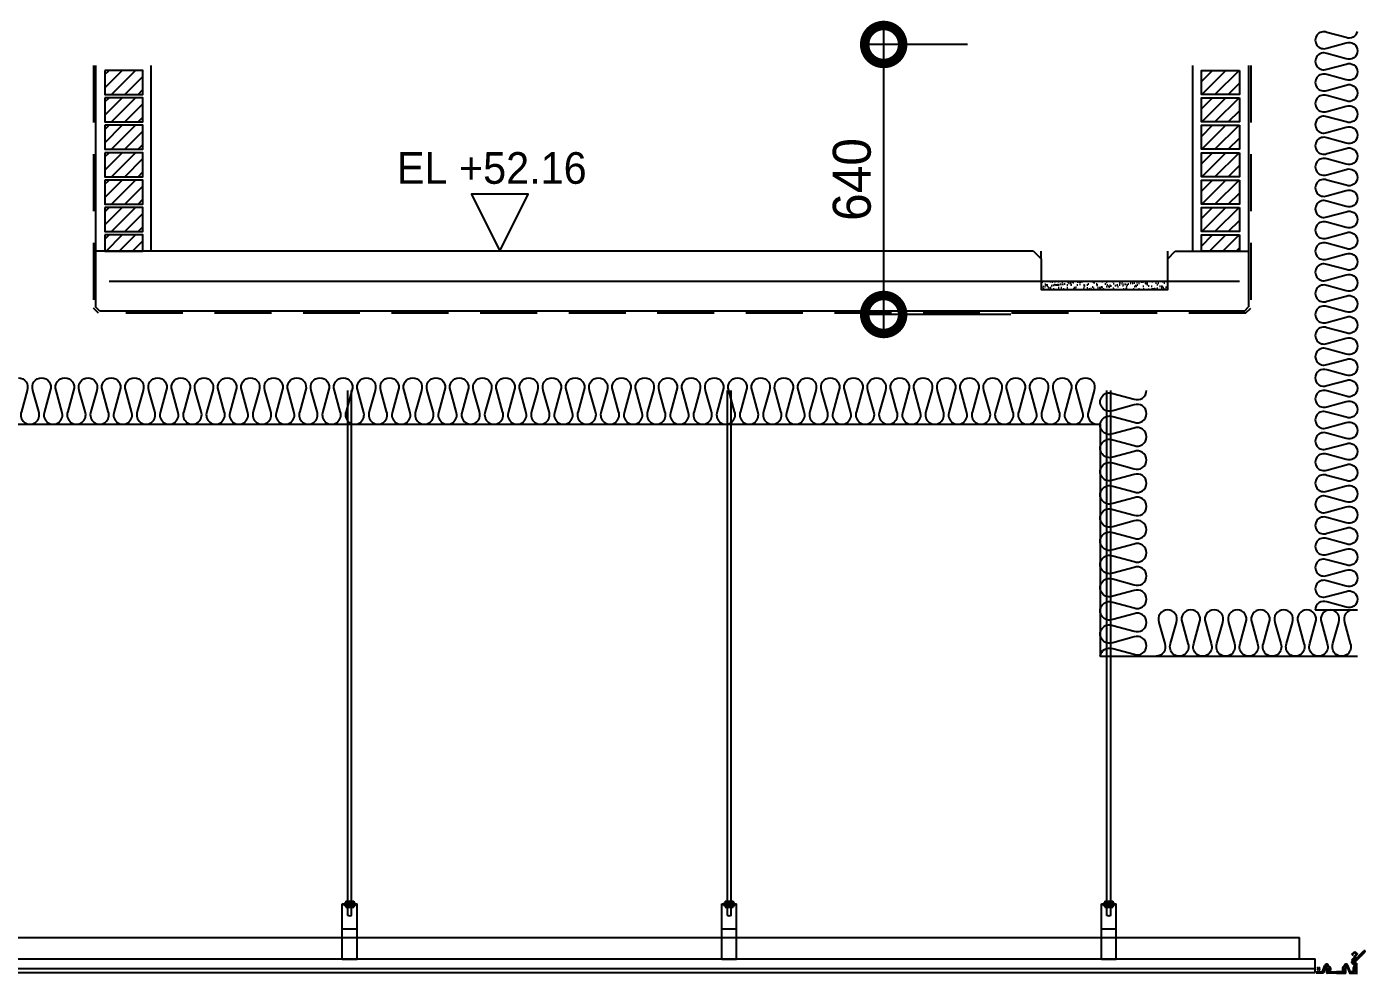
# Model space of a CAD drawing. Header units: millimetres. Extents: x 19868 to 801382, y -4805 to 85279.
# Drawn here: x 535083 to 538268, y 45278 to 47521 of the extents above; entities that cross this region are included whole.
import ezdxf

# ---------------------------------------------------------------- set-up
doc = ezdxf.new("R2010")
doc.units = ezdxf.units.MM
doc.header["$LTSCALE"] = 250
doc.linetypes.add('HID', pattern=[2.8, 1.8, -1])
doc.layers.get('Defpoints').update_dxf_attribs({"color": 151})
for name, color, linetype in [('A-CEIL', 8, 'Continuous'), ('A-CEIL_EL', 8, 'Continuous'), ('A-FIN', 6, 'Continuous'), ('A-FIN-8', 8, 'Continuous'), ('A-HAT', 252, 'Continuous'), ('A-HAT-9', 9, 'Continuous'), ('A-HAT-WIREMESH', 9, 'g_mesh'), ('A-WALL', 3, 'Continuous'), ('A-WP', 1, 'HID'), ('ALUM', 4, 'Continuous'), ('EJ', 4, 'Continuous'), ('ISL', 251, 'Continuous'), ('SCREW', 1, 'Continuous')]:
    doc.layers.add(name, color=color, linetype=linetype)
doc.layers.add('CK', color=221, linetype='Continuous', plot=False)
doc.layers.add('NOPLOT', color=191, linetype='Continuous', plot=False)
doc.styles.add('Gdim', font='')
doc.styles.get('Gdim').set_extended_font_data('Dotum')
doc.linetypes.add('g_mesh', pattern='A,10,-0.8,["X",Gdim,S=0.6,R=0,X=-0.15,Y=-0.3],-0.8', length=11.6)
doc.dimstyles.new('Gdim50', dxfattribs={"dimscale": 30, "dimtxt": 3, "dimasz": 6, "dimexe": 1.5, "dimexo": 2, "dimgap": 1, "dimtad": 1, "dimdec": 0, "dimzin": 0, "dimdsep": 46, "dimlunit": 6, "dimtxsty": 'Gdim', "dimblk": 'DOTSMALL', "dimcen": 1.5, "dimdle": 1.5, "dimclrd": 256, "dimclre": 256, "dimclrt": 256, "dimazin": 0, "dimtfac": 1, "dimtdec": 0, "dimtix": 1, "dimtmove": 2, "dimatfit": 3, "dimldrblk": 'DOTSMALL', "dimfxl": 1.5, "dimtolj": 1, "dimtzin": 0, "dimlwd": -1, "dimlwe": -1, "dimarcsym": 1})

# ---------------------------------------------------------------- blocks, each defined once
blk = doc.blocks.new('A$Cab6a45e4')
at = {"layer": 'A-HAT-9'}
h = blk.add_hatch(dxfattribs=at)
h.set_pattern_fill('AR-SAND', color=256, scale=0.3)
h.set_pattern_definition([(37.5, (-113396.389, 321984.363), (-0.4800094, 14.6823971), [0, -11.5824, 0, -12.954, 0, -12.3825]), (7.5, (-113396.389, 321984.363), (13.4856985, 21.504753), [0, -6.2484, 0, -10.4394, 0, -4.0005]), (327.5, (-113405.761, 321984.363), (23.7297711, 0.04311554), [0, -3.81, 0, -13.716, 0, -17.907]), (317.5, (-113405.761, 321984.363), (22.9066936, 6.6878797), [0, -1.905, 0, -8.9916, 0, -10.287])])
h.paths.add_polyline_path([(0, 45), (300, 45), (300, 25), (0, 25)])
at = {"layer": 'A-FIN'}
for points in [[(-18, 116), (0, 98), (0, 25), (300, 25), (300, 98), (318, 116)], [(0, 45), (300, 45)]]:
    blk.add_lwpolyline(points, dxfattribs=at)
at = {"layer": 'NOPLOT'}
for p, q in [((0, 98), (0, 116)), ((300, 98), (300, 116))]:
    blk.add_line(p, q, dxfattribs=at)
blk = doc.blocks.new('_DotSmall')
at = {"color": 0, "linetype": 'ByBlock', "const_width": 0.5}
blk.add_lwpolyline([(-0.0625, 0, 1), (0.0625, 0, 1)], format="xyb", close=True, dxfattribs=at)
blk = doc.blocks.new('*D85')
at = {"layer": 'CK', "transparency": 16777216}
for p, q in [((537114.8, 46793.9), (537114.8, 47523.9)), ((537313.9, 47478.9), (537069.8, 47478.9)), ((537416.4, 46838.9), (537069.8, 46838.9))]:
    blk.add_line(p, q, dxfattribs=at)
at = {"layer": 'Defpoints', "color": 0, "transparency": 16777216}
for p in [(537114.8, 47478.9), (537373.9, 47478.9), (537476.4, 46838.9)]:
    blk.add_point(p, dxfattribs=at)
at = {"layer": 'CK', "transparency": 16777216, "xscale": 180, "yscale": 180, "zscale": 180}
for p, rotation in [((537114.8, 47478.9), 90), ((537114.8, 46838.9), 270)]:
    blk.add_blockref('_DotSmall', p, dxfattribs=dict(at, rotation=rotation))
at = {"layer": 'CK', "transparency": 16777216, "insert": (537039.8, 47158.9), "char_height": 90, "attachment_point": 5, "rotation": 90, "style": 'Gdim'}
blk.add_mtext('\\A1;640', dxfattribs=at)
blk = doc.blocks.new('AA')
at = {"layer": 'SCREW'}
for p, q in [((-46.9, 20.8), (-44.7, 26.1)), ((-45.9, 21.5), (-46.9, 20.8)), ((-46.7, 19.5), (-46.9, 20.8)), ((-46.7, 19.5), (-43.2, 18)), ((-45.9, 21.5), (-46, 22.8)), ((-45.9, 21.5), (-42.3, 20)), ((-44.5, 24.8), (-45.5, 24)), ((-43.6, 26.9), (-44.7, 26.1)), ((-44.5, 24.8), (-44.7, 26.1)), ((-44.5, 24.8), (-41, 23.3)), ((-43.6, 26.9), (-40.1, 25.4)), ((-43.4, 17.5), (-39.9, 25.8)), ((-43.4, 17.5), (-42.9, 17.3)), ((-42.9, 17.3), (-39.4, 25.6)), ((-41.9, 19.9), (-9.2, 6)), ((-40.7, 18.9), (-41.2, 21.5)), ((-40.7, 18.9), (-40.6, 19.3)), ((-40.5, 23), (-8.1, 9.3)), ((-39.9, 25.8), (-39.4, 25.6)), ((-39.2, 23), (-39.4, 22.6)), ((-38.4, 17.9), (-39.2, 23)), ((-38.4, 17.9), (-38.3, 18.3)), ((-36.9, 22), (-37.1, 21.6)), ((-36.1, 16.9), (-36.9, 22)), ((-36.1, 16.9), (-35.9, 17.4)), ((-34.6, 21), (-34.8, 20.6)), ((-33.8, 15.9), (-34.6, 21)), ((-33.8, 15.9), (-33.6, 16.4)), ((-32.3, 20), (-32.5, 19.6)), ((-31.5, 14.9), (-32.3, 20)), ((-31.5, 14.9), (-31.3, 15.4)), ((-30, 19), (-30.2, 18.7)), ((-29.2, 14), (-30, 19)), ((-29.2, 14), (-29, 14.4)), ((-27.7, 18.1), (-27.9, 17.7)), ((-26.9, 13), (-27.7, 18.1)), ((-26.9, 13), (-26.7, 13.4)), ((-25.4, 17.1), (-25.6, 16.7)), ((-24.6, 12), (-25.4, 17.1)), ((-24.6, 12), (-24.4, 12.5)), ((-23.1, 16.1), (-23.2, 15.7)), ((-22.3, 11), (-23.1, 16.1)), ((-22.3, 11), (-22.1, 11.5)), ((-20.8, 15.1), (-20.9, 14.7)), ((-20.4, 12.4), (-20.8, 15.1)), ((-20.4, 12), (-19.4, 10.3)), ((-6.6, 6.8), (-20.1, 12.4)), ((-7.8, 6.5), (-17.8, 9.7)), ((-9.2, 6), (-6.6, 6.8)), ((-6.6, 6.8), (-8.1, 9.3))]:
    blk.add_line(p, q, dxfattribs=at)
for centre, radius, start, end in [((-20.2, 12.2), 0.268, 69.1196, 211.1357), ((-5.9, 8.9), 2.15, 170.4285, 251.6836)]:
    blk.add_arc(centre, radius, start, end, dxfattribs=at)
blk = doc.blocks.new('SCREW-1')
at = {"layer": 'SCREW', "rotation": 293.0000000003107}
blk.add_blockref('AA', (-3.7, -46.3), dxfattribs=at)
blk = doc.blocks.new('A$Ca357f5e5')
at = {"layer": 'ALUM', "transparency": 33554636}
for p in [(98.4, 45.6), (100, 43.5)]:
    blk.add_line(p, (100, 45.6), dxfattribs=at)
blk.add_arc((98.4, 46.4), 0.763, 225, 270, dxfattribs=at)
at = {"layer": 'EJ', "transparency": 33554636}
for p, q in [((86.7, 43.5), (93.5, 50.3)), ((86.7, 43.5), (87.8, 42.4)), ((86.7, 30.1), (93.3, 36.8)), ((88.8, 42.4), (89.4, 42.9)), ((89.4, 44), (90.5, 44)), ((89.4, 42.9), (89.4, 44)), ((90.3, 30.7), (96.4, 36.8)), ((90.5, 45.1), (92.7, 47.3)), ((90.5, 44), (90.5, 45.1)), ((92.3, 39), (92.8, 39.5)), ((92.3, 37.9), (93.3, 36.8)), ((92.8, 39.5), (93.9, 39.5)), ((93.5, 50.3), (97.9, 45.9)), ((93.7, 47.3), (97.2, 43.9)), ((93.9, 40.6), (95, 40.6)), ((93.9, 39.5), (93.9, 40.6)), ((94.9, 38.3), (100, 43.5)), ((94.9, 38.3), (96.4, 36.8)), ((95, 40.6), (97.2, 42.8)), ((1.8, 1.8), (6.5, 1.8)), ((5.4, 11.1), (7.8, 13.2)), ((5.4, 10.2), (5.4, 11.1)), ((6.5, 10.2), (5.4, 10.2)), ((5.4, 8.2), (6.5, 9.1)), ((5.4, 7.3), (5.4, 8.2)), ((6.5, 7.3), (5.4, 7.3)), ((5.4, 5.2), (6.5, 6.2)), ((6.5, 4.3), (5.4, 4.3)), ((6.5, 9.1), (6.5, 10.2)), ((6.5, 6.2), (6.5, 7.3)), ((6.5, 1.8), (6.5, 4.3)), ((7.8, 13.2), (10.1, 11.1)), ((10.1, 10.2), (9, 10.2)), ((9, 10.2), (9, 9.1)), ((9, 9.1), (10.1, 8.2)), ((10.1, 7.3), (9, 7.3)), ((9, 7.3), (9, 6.2)), ((9, 6.2), (10.1, 5.2)), ((10.1, 4.3), (9, 4.3)), ((9, 4.3), (9, 1.8)), ((9, 1.8), (15.6, 1.8)), ((10.1, 11.1), (10.1, 10.2)), ((10.1, 8.2), (10.1, 7.3)), ((17.1, 2.7), (22.5, 17.2)), ((25.1, 15.6), (19.2, -0.7)), ((27.4, -0.2), (27.4, 15)), ((31.4, 15), (31.4, 13.9)), ((31.4, 13.9), (33.2, 13.9)), ((33.2, 3.7), (31.4, 3.7)), ((31.4, 3.7), (31.4, 2.8)), ((32.5, 1.8), (50, 1.8)), ((35.8, 11.3), (35.8, 6.2)), ((67.5, 1.8), (50, 1.8)), ((64.2, 11.3), (64.2, 6.2)), ((68.6, 13.9), (66.8, 13.9)), ((66.8, 3.7), (68.6, 3.7)), ((68.6, 15), (68.6, 13.9)), ((68.6, 3.7), (68.6, 2.8)), ((72.6, -0.2), (72.6, 15)), ((74.9, 15.6), (80.8, -0.7)), ((82.9, 2.7), (77.5, 17.3)), ((93, 1.8), (83.9, 1.8)), ((96.6, 20.3), (86.7, 30.1)), ((89.9, 11.5), (89.9, 1.8)), ((89.9, 1.8), (92, 1.8)), ((98.7, 21.2), (90.3, 29.6)), ((94.3, 12.2), (92, 10.2)), ((92, 1.8), (92, 11.4)), ((92, 10.2), (92, 9.3)), ((92, 9.3), (93, 9.3)), ((93, 8.3), (92, 7.3)), ((92, 7.3), (92, 6.5)), ((92, 6.5), (93, 6.5)), ((93, 5.4), (92, 4.5)), ((92, 4.5), (92, 3.6)), ((92, 3.6), (93, 3.6)), ((93, 9.3), (93, 8.3)), ((93, 6.5), (93, 5.4)), ((93, 3.6), (93, 1.8)), ((95.4, 13.2), (93.1, 11.1)), ((95.8, 15.8), (94.2, 15.8)), ((94.3, 13.6), (94.3, 13.6)), ((96.6, 10.2), (94.3, 12.2)), ((95.6, 9.3), (96.6, 9.3)), ((95.6, 8.3), (95.6, 9.3)), ((96.6, 7.3), (95.6, 8.3)), ((95.6, 6.5), (96.6, 6.5)), ((95.6, 5.4), (95.6, 6.5)), ((96.6, 4.5), (95.6, 5.4)), ((95.6, 3.6), (96.6, 3.6)), ((95.6, 1.8), (95.6, 3.6)), ((98.2, 1.8), (95.6, 1.8)), ((96.6, 16.5), (96.6, 20.3)), ((96.6, 11.4), (96.6, 1.8)), ((96.6, 9.3), (96.6, 10.2)), ((96.6, 6.5), (96.6, 7.3)), ((96.6, 3.6), (96.6, 4.5)), ((96.6, 1.8), (98.7, 1.8)), ((98.7, 1.8), (98.7, 21.2)), ((100, 20.2), (98.7, 20.2)), ((98.7, 1.8), (100, 1.8)), ((18.3, -1.2), (1.8, -1.2)), ((50, -1.2), (28.5, -1.2)), ((50, -1.2), (71.5, -1.2)), ((81.7, -1.2), (100, -1.2))]:
    blk.add_line(p, q, dxfattribs=at)
for points in [[(32.7, 5.9, 0.414214), (33.6, 6.7), (33.6, 10.8, 0.414214), (32.7, 11.7), (32.3, 11.7, 0.414214), (31.4, 10.8), (31.4, 6.7, 0.414214), (32.3, 5.9)], [(67.3, 5.9, -0.414214), (66.4, 6.7), (66.4, 10.8, -0.414214), (67.3, 11.7), (67.7, 11.7, -0.414214), (68.6, 10.8), (68.6, 6.7, -0.414214), (67.7, 5.9)]]:
    blk.add_lwpolyline(points, format="xyb", close=True, dxfattribs=at)
for centre, radius, start, end in [((88.3, 42.9), 0.763, 225, 315), ((92.8, 38.4), 0.763, 135, 225), ((93.2, 46.8), 0.763, 45, 135), ((96.6, 43.3), 0.763, 315, 45), ((16.6, 1.8), 1.02, 180, 59.3035), ((26.8, 15.5), 4.62, 353.6167, 158.3055), ((26.2, 15), 1.27, 0, 149.3035), ((31.4, 1.8), 1.02, 90, 0), ((33.2, 11.3), 2.54, 0, 90), ((33.2, 6.2), 2.54, 270, 0), ((66.8, 11.3), 2.54, 90, 180), ((66.8, 6.2), 2.54, 180, 270), ((68.6, 1.8), 1.02, 180, 90), ((73.2, 15.5), 4.67, 22.8636, 185.8275), ((73.8, 15), 1.27, 30.6965, 180), ((82.9, 1.7), 1.02, 90, 8.0546), ((94.2, 11.5), 4.31, 90, 180), ((90.8, 30.1), 0.763, 135, 225), ((94.3, 11.4), 2.22, 90, 180), ((94.3, 11.4), 2.22, 0, 90), ((95.8, 16.5), 0.763, 270, 0), ((18.3, -0.2), 1.02, 270, 329.3035), ((28.5, -0.2), 1.02, 179.9799, 270), ((71.5, -0.2), 1.02, 270, 0.0201), ((81.7, -0.2), 1.02, 210.6965, 270)]:
    blk.add_arc(centre, radius, start, end, dxfattribs=at)
at = {"layer": 'EJ', "transparency": 33554636, "rotation": 134.9999999979622}
blk.add_blockref('SCREW-1', (91.6, 25.2), dxfattribs=at)

msp = doc.modelspace()

# ---------------------------------------------------------------- hatches: boundary and pattern name
at = {"layer": 'A-HAT', "lineweight": -3}
h = msp.add_hatch(dxfattribs=at)
h.set_pattern_fill('ANSI31', color=256, scale=7, style=0)
h.set_pattern_definition([(45, (452359.08, 49739.054), (-15.715448, 15.715448), [])])
h.paths.add_polyline_path([(535358.2, 47417.4), (535268.2, 47417.4), (535268.2, 47360.4), (535358.2, 47360.4)])
h = msp.add_hatch(dxfattribs=at)
h.set_pattern_fill('ANSI31', color=256, scale=7, style=0)
h.set_pattern_definition([(45, (452209.613, 49739.054), (-15.715448, 15.715448), [])])
h.paths.add_polyline_path([(537868.2, 47417.4), (537958.2, 47417.4), (537958.2, 47360.4), (537868.2, 47360.4)])
h = msp.add_hatch(dxfattribs=at)
h.set_pattern_fill('ANSI31', color=256, scale=7, style=0)
h.set_pattern_definition([(45, (452359.08, 49674.054), (-15.715448, 15.715448), [])])
h.paths.add_polyline_path([(535358.2, 47352.4), (535268.2, 47352.4), (535268.2, 47295.4), (535358.2, 47295.4)])
h = msp.add_hatch(dxfattribs=at)
h.set_pattern_fill('ANSI31', color=256, scale=7, style=0)
h.set_pattern_definition([(45, (452209.613, 49674.054), (-15.715448, 15.715448), [])])
h.paths.add_polyline_path([(537868.2, 47352.4), (537958.2, 47352.4), (537958.2, 47295.4), (537868.2, 47295.4)])
h = msp.add_hatch(dxfattribs=at)
h.set_pattern_fill('ANSI31', color=256, scale=7, style=0)
h.set_pattern_definition([(45, (452359.08, 49609.054), (-15.715448, 15.715448), [])])
h.paths.add_polyline_path([(535358.2, 47287.4), (535268.2, 47287.4), (535268.2, 47230.4), (535358.2, 47230.4)])
h = msp.add_hatch(dxfattribs=at)
h.set_pattern_fill('ANSI31', color=256, scale=7, style=0)
h.set_pattern_definition([(45, (452209.613, 49609.054), (-15.715448, 15.715448), [])])
h.paths.add_polyline_path([(537868.2, 47287.4), (537958.2, 47287.4), (537958.2, 47230.4), (537868.2, 47230.4)])
h = msp.add_hatch(dxfattribs=at)
h.set_pattern_fill('ANSI31', color=256, scale=7, style=0)
h.set_pattern_definition([(45, (452359.08, 49544.054), (-15.715448, 15.715448), [])])
h.paths.add_polyline_path([(535358.2, 47222.4), (535268.2, 47222.4), (535268.2, 47165.4), (535358.2, 47165.4)])
h = msp.add_hatch(dxfattribs=at)
h.set_pattern_fill('ANSI31', color=256, scale=7, style=0)
h.set_pattern_definition([(45, (452209.613, 49544.054), (-15.715448, 15.715448), [])])
h.paths.add_polyline_path([(537868.2, 47222.4), (537958.2, 47222.4), (537958.2, 47165.4), (537868.2, 47165.4)])
h = msp.add_hatch(dxfattribs=at)
h.set_pattern_fill('ANSI31', color=256, scale=7, style=0)
h.set_pattern_definition([(45, (452359.08, 49479.054), (-15.715448, 15.715448), [])])
h.paths.add_polyline_path([(535358.2, 47157.4), (535268.2, 47157.4), (535268.2, 47100.4), (535358.2, 47100.4)])
h = msp.add_hatch(dxfattribs=at)
h.set_pattern_fill('ANSI31', color=256, scale=7, style=0)
h.set_pattern_definition([(45, (452209.613, 49479.054), (-15.715448, 15.715448), [])])
h.paths.add_polyline_path([(537868.2, 47157.4), (537958.2, 47157.4), (537958.2, 47100.4), (537868.2, 47100.4)])
h = msp.add_hatch(dxfattribs=at)
h.set_pattern_fill('ANSI31', color=256, scale=7, style=0)
h.set_pattern_definition([(45, (452359.08, 49414.054), (-15.715448, 15.715448), [])])
h.paths.add_polyline_path([(535358.2, 47092.4), (535268.2, 47092.4), (535268.2, 47035.4), (535358.2, 47035.4)])
h = msp.add_hatch(dxfattribs=at)
h.set_pattern_fill('ANSI31', color=256, scale=7, style=0)
h.set_pattern_definition([(45, (452209.613, 49414.054), (-15.715448, 15.715448), [])])
h.paths.add_polyline_path([(537868.2, 47092.4), (537958.2, 47092.4), (537958.2, 47035.4), (537868.2, 47035.4)])
h = msp.add_hatch(dxfattribs=at)
h.set_pattern_fill('ANSI31', color=256, scale=7, style=0)
h.set_pattern_definition([(45, (452359.08, 49349.054), (-15.715448, 15.715448), [])])
h.paths.add_polyline_path([(535358.2, 46988.9), (535268.2, 46988.9), (535268.2, 47027.4), (535358.2, 47027.4)])
h = msp.add_hatch(dxfattribs=at)
h.set_pattern_fill('ANSI31', color=256, scale=7, style=0)
h.set_pattern_definition([(45, (452209.613, 49349.054), (-15.715448, 15.715448), [])])
h.paths.add_polyline_path([(537868.2, 46988.9), (537958.2, 46988.9), (537958.2, 47027.4), (537868.2, 47027.4)])

# ---------------------------------------------------------------- linework, layer by layer
at = {"layer": 'A-CEIL'}
for p, q in [((531761.3, 45288.9, 0), (538138.2, 45288.9, 0)), ((531761.3, 45278.9, 0), (538138.2, 45278.9, 0))]:
    msp.add_line(p, q, dxfattribs=at)
at = {"layer": 'A-CEIL_EL'}
for p, q in [((535844.2, 45414.7), (535844.2, 46658.9, 0)), ((535853.2, 45414.7), (535853.2, 46658.9, 0)), ((536744.2, 45414.7), (536744.2, 46658.9, 0)), ((536753.2, 45414.7), (536753.2, 46658.9, 0)), ((537644.2, 45414.7), (537644.2, 46658.9, 0)), ((537653.2, 45414.7), (537653.2, 46658.9, 0)), ((535831.2, 45310.7), (535831.2, 45441.9)), ((535831.2, 45441.9), (535866.2, 45441.9)), ((535831.2, 45440.7), (535866.2, 45440.7)), ((535835.2, 45443.4), (535862.2, 45443.4)), ((535835.2, 45443.4), (535835.2, 45441.9)), ((535835.2, 45440.7), (535835.2, 45439.2)), ((535835.2, 45439.2), (535862.2, 45439.2)), ((535839.2, 45448.4), (535858.2, 45448.4)), ((535839.2, 45448.4), (535839.2, 45443.4)), ((535839.2, 45439.2), (535839.2, 45434.2)), ((535839.2, 45434.2), (535858.2, 45434.2)), ((535844.2, 45414.7), (535844.2, 45434.2)), ((535853.2, 45414.7), (535853.2, 45434.2)), ((535858.2, 45448.4), (535858.2, 45443.4)), ((535858.2, 45439.2), (535858.2, 45434.2)), ((535862.2, 45443.4), (535862.2, 45441.9)), ((535862.2, 45440.7), (535862.2, 45439.2)), ((535866.2, 45310.7), (535866.2, 45441.9)), ((536731.2, 45310.7), (536731.2, 45441.9)), ((536731.2, 45441.9), (536766.2, 45441.9)), ((536731.2, 45440.7), (536766.2, 45440.7)), ((536735.2, 45443.4), (536762.2, 45443.4)), ((536735.2, 45443.4), (536735.2, 45441.9)), ((536735.2, 45440.7), (536735.2, 45439.2)), ((536735.2, 45439.2), (536762.2, 45439.2)), ((536739.2, 45448.4), (536758.2, 45448.4)), ((536739.2, 45448.4), (536739.2, 45443.4)), ((536739.2, 45439.2), (536739.2, 45434.2)), ((536739.2, 45434.2), (536758.2, 45434.2)), ((536744.2, 45414.7), (536744.2, 45434.2)), ((536753.2, 45414.7), (536753.2, 45434.2)), ((536758.2, 45448.4), (536758.2, 45443.4)), ((536758.2, 45439.2), (536758.2, 45434.2)), ((536762.2, 45443.4), (536762.2, 45441.9)), ((536762.2, 45440.7), (536762.2, 45439.2)), ((536766.2, 45310.7), (536766.2, 45441.9)), ((537631.2, 45310.7), (537631.2, 45441.9)), ((537631.2, 45441.9), (537666.2, 45441.9)), ((537631.2, 45440.7), (537666.2, 45440.7)), ((537635.2, 45443.4), (537662.2, 45443.4)), ((537635.2, 45443.4), (537635.2, 45441.9)), ((537635.2, 45440.7), (537635.2, 45439.2)), ((537635.2, 45439.2), (537662.2, 45439.2)), ((537639.2, 45448.4), (537658.2, 45448.4)), ((537639.2, 45448.4), (537639.2, 45443.4)), ((537639.2, 45439.2), (537639.2, 45434.2)), ((537639.2, 45434.2), (537658.2, 45434.2)), ((537644.2, 45414.7), (537644.2, 45434.2)), ((537653.2, 45414.7), (537653.2, 45434.2)), ((537658.2, 45448.4), (537658.2, 45443.4)), ((537658.2, 45439.2), (537658.2, 45434.2)), ((537662.2, 45443.4), (537662.2, 45441.9)), ((537662.2, 45440.7), (537662.2, 45439.2)), ((537666.2, 45310.7), (537666.2, 45441.9)), ((531781.2, 45361.9), (538100.8, 45361.9)), ((535831.2, 45382.4), (535866.2, 45382.4)), ((535831.2, 45361.9), (535866.2, 45361.9)), ((536731.2, 45382.4), (536766.2, 45382.4)), ((536731.2, 45361.9), (536766.2, 45361.9)), ((537631.2, 45382.4), (537666.2, 45382.4)), ((537631.2, 45361.9), (537666.2, 45361.9)), ((538100.8, 45311.9), (538100.8, 45361.9)), ((531781.2, 45311.9), (538138.2, 45311.9)), ((535831.2, 45311.9), (535866.2, 45311.9)), ((535831.2, 45310.7), (535866.2, 45310.7)), ((536731.2, 45311.9), (536766.2, 45311.9)), ((536731.2, 45310.7), (536766.2, 45310.7)), ((537631.2, 45311.9), (537666.2, 45311.9)), ((537631.2, 45310.7), (537666.2, 45310.7)), ((538138.2, 45278.9), (538138.2, 45311.9))]:
    msp.add_line(p, q, dxfattribs=at)
for centre in [(535848.7, 45426.3), (536748.7, 45426.3), (537648.7, 45426.3)]:
    msp.add_arc(centre, 12.4, 248.715, 291.285, dxfattribs=at)
at = {"layer": 'A-FIN'}
for p, q in [((535378.2, 46988.9), (535378.2, 47428.9)), ((537848.2, 46988.9), (537848.2, 47428.9)), ((537470.2, 46988.9), (535246.2, 46988.9)), ((537806.2, 46988.9), (537980.2, 46988.9))]:
    msp.add_line(p, q, dxfattribs=at)
at = {"layer": 'A-FIN-8'}
for p, q in [((535246.2, 47428.9), (535246.2, 46857.1)), ((537980.2, 47428.9), (537980.2, 46857.1)), ((535256.4, 46846.9), (535246.2, 46857.1)), ((537970, 46846.9), (537980.2, 46857.1)), ((537970, 46846.9), (535256.4, 46846.9))]:
    msp.add_line(p, q, dxfattribs=at)
at = {"layer": 'A-HAT-WIREMESH', "ltscale": 0.6}
msp.add_line((535278.2, 46917.9), (537958.5, 46917.9), dxfattribs=at)
at = {"layer": 'A-WALL'}
for points in [[(535268.2, 47417.4), (535268.2, 47360.4), (535358.2, 47360.4), (535358.2, 47417.4)], [(537958.2, 47417.4), (537958.2, 47360.4), (537868.2, 47360.4), (537868.2, 47417.4)], [(535268.2, 47352.4), (535268.2, 47295.4), (535358.2, 47295.4), (535358.2, 47352.4)], [(537958.2, 47352.4), (537958.2, 47295.4), (537868.2, 47295.4), (537868.2, 47352.4)], [(535268.2, 47287.4), (535268.2, 47230.4), (535358.2, 47230.4), (535358.2, 47287.4)], [(537958.2, 47287.4), (537958.2, 47230.4), (537868.2, 47230.4), (537868.2, 47287.4)], [(535268.2, 47222.4), (535268.2, 47165.4), (535358.2, 47165.4), (535358.2, 47222.4)], [(537958.2, 47222.4), (537958.2, 47165.4), (537868.2, 47165.4), (537868.2, 47222.4)], [(535268.2, 47157.4), (535268.2, 47100.4), (535358.2, 47100.4), (535358.2, 47157.4)], [(537958.2, 47157.4), (537958.2, 47100.4), (537868.2, 47100.4), (537868.2, 47157.4)], [(535268.2, 47092.4), (535268.2, 47035.4), (535358.2, 47035.4), (535358.2, 47092.4)], [(537958.2, 47092.4), (537958.2, 47035.4), (537868.2, 47035.4), (537868.2, 47092.4)], [(535268.2, 47027.4), (535268.2, 46988.9), (535358.2, 46988.9), (535358.2, 47027.4)], [(537958.2, 47027.4), (537958.2, 46988.9), (537868.2, 46988.9), (537868.2, 47027.4)]]:
    msp.add_lwpolyline(points, close=True, dxfattribs=at)
at = {"layer": 'A-WP', "ltscale": 0.3}
for p, q in [((535241.2, 47428.9), (535241.2, 46854.1)), ((537985.2, 47428.9), (537985.2, 46854.1)), ((535253.4, 46841.9), (535241.2, 46854.1)), ((537973.1, 46841.9), (537985.2, 46854.1)), ((537973.1, 46841.9), (535253.4, 46841.9))]:
    msp.add_line(p, q, dxfattribs=at)
at = {"layer": 'ISL'}
msp.add_line((538138.2, 46138.9), (538238.2, 46138.9), dxfattribs=at)
for points in [[(507752.4, 47168.9), (508548.2, 47168.9), (508548.2, 47918.9), (511448.2, 47918.9), (511448.2, 49318.9), (522528.2, 49318.9), (522528.2, 48568.9), (523448.2, 48568.9), (523448.2, 49318.9), (531428.2, 49318.9), (531428.2, 48768.9), (531948.2, 48768.9), (531948.2, 49318.9), (534528.2, 49318.9), (534528.2, 48568.9), (534928.2, 48568.9), (534928.2, 47698.9), (534528.2, 47698.9), (534528.2, 46578.9), (537628.2, 46578.9)], [(537628.2, 46578.9), (537628.2, 46028.9), (538238.2, 46028.9)]]:
    msp.add_lwpolyline(points, dxfattribs=at)
for points in [[(538237.7, 47509.5, -0.456356), (538211.1, 47495.2), (538165.3, 47507.6, 1.449198), (538165.3, 47470.2), (538211.1, 47482.6, -0.524856), (538238.2, 47463.9, -0.524856), (538211.1, 47445.2), (538165.3, 47457.6, 1.449198), (538165.3, 47420.2), (538211.1, 47432.6, -0.524856), (538238.2, 47413.9, -0.524856), (538211.1, 47395.2), (538165.3, 47407.6, 1.449198), (538165.3, 47370.2), (538211.1, 47382.6, -0.524856), (538238.2, 47363.9, -0.524856), (538211.1, 47345.2), (538165.3, 47357.6, 1.449198), (538165.3, 47320.2), (538211.1, 47332.6, -0.524856), (538238.2, 47313.9, -0.524856), (538211.1, 47295.2), (538165.3, 47307.6, 1.449198), (538165.3, 47270.2), (538211.1, 47282.6, -0.524856), (538238.2, 47263.9, -0.524856), (538211.1, 47245.2), (538165.3, 47257.6, 1.449198), (538165.3, 47220.2), (538211.1, 47232.6, -0.524856), (538238.2, 47213.9, -0.524856), (538211.1, 47195.2), (538165.3, 47207.6, 1.449198), (538165.3, 47170.2), (538211.1, 47182.6, -0.524856), (538238.2, 47163.9, -0.524856), (538211.1, 47145.2), (538165.3, 47157.6, 1.449198), (538165.3, 47120.2), (538211.1, 47132.6, -0.524856), (538238.2, 47113.9, -0.524856), (538211.1, 47095.2), (538165.3, 47107.6, 1.449198), (538165.3, 47070.2), (538211.1, 47082.6, -0.524856), (538238.2, 47063.9, -0.524856), (538211.1, 47045.2), (538165.3, 47057.6, 1.449198), (538165.3, 47020.2), (538211.1, 47032.6, -0.524856), (538238.2, 47013.9, -0.524856), (538211.1, 46995.2), (538165.3, 47007.6, 1.449198), (538165.3, 46970.2), (538211.1, 46982.6, -0.524856), (538238.2, 46963.9, -0.524856), (538211.1, 46945.2), (538165.3, 46957.6, 1.449198), (538165.3, 46920.2), (538211.1, 46932.6, -0.524856), (538238.2, 46913.9, -0.524856), (538211.1, 46895.2), (538165.3, 46907.6, 1.449198), (538165.3, 46870.2), (538211.1, 46882.6, -0.524856), (538238.2, 46863.9, -0.524856), (538211.1, 46845.2), (538165.3, 46857.6, 1.449198), (538165.3, 46820.2), (538211.1, 46832.6, -0.524856), (538238.2, 46813.9, -0.524856), (538211.1, 46795.2), (538165.3, 46807.6, 1.449198), (538165.3, 46770.2), (538211.1, 46782.6, -0.524856), (538238.2, 46763.9, -0.524856), (538211.1, 46745.2), (538165.3, 46757.6, 1.449198), (538165.3, 46720.2), (538211.1, 46732.6, -0.524856), (538238.2, 46713.9, -0.524856), (538211.1, 46695.2), (538165.3, 46707.6, 0.524876), (538138.2, 46688.9, 0.524876), (538165.3, 46670.2), (538211.1, 46682.6, -0.524856), (538238.2, 46663.9, -0.524856), (538211.1, 46645.2), (538165.3, 46657.6, 1.449198), (538165.3, 46620.2), (538211.1, 46632.6, -0.524856), (538238.2, 46613.9, -0.524856), (538211.1, 46595.2), (538165.3, 46607.6, 1.449198), (538165.3, 46570.2), (538211.1, 46582.6, -0.524856), (538238.2, 46563.9, -0.524856), (538211.1, 46545.2), (538165.3, 46557.6, 1.449198), (538165.3, 46520.2), (538211.1, 46532.6, -0.524856), (538238.2, 46513.9, -0.524856), (538211.1, 46495.2), (538165.3, 46507.6, 1.449198), (538165.3, 46470.2), (538211.1, 46482.6, -0.524856), (538238.2, 46463.9, -0.524856), (538211.1, 46445.2), (538165.3, 46457.6, 1.449198), (538165.3, 46420.2), (538211.1, 46432.6, -0.524856), (538238.2, 46413.9, -0.524856), (538211.1, 46395.2), (538165.3, 46407.6, 1.449198), (538165.3, 46370.2), (538211.1, 46382.6, -0.524856), (538238.2, 46363.9, -0.524856), (538211.1, 46345.2), (538165.3, 46357.6, 1.449198), (538165.3, 46320.2), (538211.1, 46332.6, -0.524856), (538238.2, 46313.9, -0.524856), (538211.1, 46295.2), (538165.3, 46307.6, 1.449198), (538165.3, 46270.2), (538211.1, 46282.6, -0.524856), (538238.2, 46263.9, -0.524856), (538211.1, 46245.2), (538165.3, 46257.6, 1.449198), (538165.3, 46220.2), (538211.1, 46232.6, -0.524856), (538238.2, 46213.9, -0.524856), (538211.1, 46195.2), (538165.3, 46207.6, 1.449198), (538165.3, 46170.2), (538211.1, 46182.6, -0.524856), (538238.2, 46163.9, -0.524856), (538211.1, 46145.2), (538165.3, 46157.6, 0.524989), (538138.2, 46138.9, 0.524989)], [(535063.2, 46688.9, -0.524856), (535083.8, 46659.1), (535070.1, 46608.7, 1.449198), (535111.3, 46608.7), (535097.6, 46659.1, -0.524856), (535118.2, 46688.9, -0.524856), (535138.8, 46659.1), (535125.1, 46608.7, 1.449198), (535166.3, 46608.7), (535152.6, 46659.1, -0.524856), (535173.2, 46688.9, -0.524856), (535193.8, 46659.1), (535180.1, 46608.7, 1.449198), (535221.3, 46608.7), (535207.6, 46659.1, -0.524856), (535228.2, 46688.9, -0.524856), (535248.8, 46659.1), (535235.1, 46608.7, 1.449198), (535276.3, 46608.7), (535262.6, 46659.1, -0.524856), (535283.2, 46688.9, -0.524856), (535303.8, 46659.1), (535290.1, 46608.7, 1.449198), (535331.3, 46608.7), (535317.6, 46659.1, -0.524856), (535338.2, 46688.9, -0.524856), (535358.8, 46659.1), (535345.1, 46608.7, 1.449198), (535386.3, 46608.7), (535372.6, 46659.1, -0.524856), (535393.2, 46688.9, -0.524856), (535413.8, 46659.1), (535400.1, 46608.7, 1.449198), (535441.3, 46608.7), (535427.6, 46659.1, -0.524856), (535448.2, 46688.9, -0.524856), (535468.8, 46659.1), (535455.1, 46608.7, 1.449198), (535496.3, 46608.7), (535482.6, 46659.1, -0.524856), (535503.2, 46688.9, -0.524856), (535523.8, 46659.1), (535510.1, 46608.7, 1.449198), (535551.3, 46608.7), (535537.6, 46659.1, -0.524856), (535558.2, 46688.9, -0.524856), (535578.8, 46659.1), (535565.1, 46608.7, 1.449198), (535606.3, 46608.7), (535592.6, 46659.1, -0.524856), (535613.2, 46688.9, -0.524856), (535633.8, 46659.1), (535620.1, 46608.7, 1.449198), (535661.3, 46608.7), (535647.6, 46659.1, -0.524856), (535668.2, 46688.9, -0.524856), (535688.8, 46659.1), (535675.1, 46608.7, 1.449198), (535716.3, 46608.7), (535702.6, 46659.1, -0.524856), (535723.2, 46688.9, -0.524856), (535743.8, 46659.1), (535730.1, 46608.7, 1.449198), (535771.3, 46608.7), (535757.6, 46659.1, -0.524856), (535778.2, 46688.9, -0.524856), (535798.8, 46659.1), (535785.1, 46608.7, 1.449198), (535826.3, 46608.7), (535812.6, 46659.1, -0.524856), (535833.2, 46688.9, -0.524856), (535853.8, 46659.1), (535840.1, 46608.7, 1.449198), (535881.3, 46608.7), (535867.6, 46659.1, -0.524856), (535888.2, 46688.9, -0.524856), (535908.8, 46659.1), (535895.1, 46608.7, 1.449198), (535936.3, 46608.7), (535922.6, 46659.1, -0.524856), (535943.2, 46688.9, -0.524856), (535963.8, 46659.1), (535950.1, 46608.7, 1.449198), (535991.3, 46608.7), (535977.6, 46659.1, -0.524856), (535998.2, 46688.9, -0.524856), (536018.8, 46659.1), (536005.1, 46608.7, 1.449198), (536046.3, 46608.7), (536032.6, 46659.1, -0.524856), (536053.2, 46688.9, -0.524856), (536073.8, 46659.1), (536060.1, 46608.7, 1.449198), (536101.3, 46608.7), (536087.6, 46659.1, -0.524856), (536108.2, 46688.9, -0.524856), (536128.8, 46659.1), (536115.1, 46608.7, 0.524913), (536135.7, 46578.9, 0.524913), (536156.3, 46608.7), (536142.6, 46659.1, -0.524856), (536163.2, 46688.9, -0.524856), (536183.8, 46659.1), (536170.1, 46608.7, 1.449198), (536211.3, 46608.7), (536197.6, 46659.1, -0.524856), (536218.2, 46688.9, -0.524856), (536238.8, 46659.1), (536225.1, 46608.7, 1.449198), (536266.3, 46608.7), (536252.6, 46659.1, -0.524856), (536273.2, 46688.9, -0.524856), (536293.8, 46659.1), (536280.1, 46608.7, 1.449198), (536321.3, 46608.7), (536307.6, 46659.1, -0.524856), (536328.2, 46688.9, -0.524856), (536348.8, 46659.1), (536335.1, 46608.7, 1.449198), (536376.3, 46608.7), (536362.6, 46659.1, -0.524856), (536383.2, 46688.9, -0.524856), (536403.8, 46659.1), (536390.1, 46608.7, 1.449198), (536431.3, 46608.7), (536417.6, 46659.1, -0.524856), (536438.2, 46688.9, -0.524856), (536458.8, 46659.1), (536445.1, 46608.7, 1.449198), (536486.3, 46608.7), (536472.6, 46659.1, -0.524856), (536493.2, 46688.9, -0.524856), (536513.8, 46659.1), (536500.1, 46608.7, 1.449198), (536541.3, 46608.7), (536527.6, 46659.1, -0.524856), (536548.2, 46688.9, -0.524856), (536568.8, 46659.1), (536555.1, 46608.7, 1.449198), (536596.3, 46608.7), (536582.6, 46659.1, -0.524856), (536603.2, 46688.9, -0.524856), (536623.8, 46659.1), (536610.1, 46608.7, 1.449198), (536651.3, 46608.7), (536637.6, 46659.1, -0.524856), (536658.2, 46688.9, -0.524856), (536678.8, 46659.1), (536665.1, 46608.7, 1.449198), (536706.3, 46608.7), (536692.6, 46659.1, -0.524856), (536713.2, 46688.9, -0.524856), (536733.8, 46659.1), (536720.1, 46608.7, 1.449198), (536761.3, 46608.7), (536747.6, 46659.1, -0.524856), (536768.2, 46688.9, -0.524856), (536788.8, 46659.1), (536775.1, 46608.7, 1.449198), (536816.3, 46608.7), (536802.6, 46659.1, -0.524856), (536823.2, 46688.9, -0.524856), (536843.8, 46659.1), (536830.1, 46608.7, 1.449198), (536871.3, 46608.7), (536857.6, 46659.1, -0.524856), (536878.2, 46688.9, -0.524856), (536898.8, 46659.1), (536885.1, 46608.7, 1.449198), (536926.3, 46608.7), (536912.6, 46659.1, -0.524856), (536933.2, 46688.9, -0.524856), (536953.8, 46659.1), (536940.1, 46608.7, 1.449198), (536981.3, 46608.7), (536967.6, 46659.1, -0.524856), (536988.2, 46688.9, -0.524856), (537008.8, 46659.1), (536995.1, 46608.7, 1.449198), (537036.3, 46608.7), (537022.6, 46659.1, -0.524856), (537043.2, 46688.9, -0.524856), (537063.8, 46659.1), (537050.1, 46608.7, 1.449198), (537091.3, 46608.7), (537077.6, 46659.1, -0.524856), (537098.2, 46688.9, -0.524856), (537118.8, 46659.1), (537105.1, 46608.7, 1.449198), (537146.3, 46608.7), (537132.6, 46659.1, -0.524856), (537153.2, 46688.9, -0.524856), (537173.8, 46659.1), (537160.1, 46608.7, 1.449198), (537201.3, 46608.7), (537187.6, 46659.1, -0.524856), (537208.2, 46688.9, -0.524856), (537228.8, 46659.1), (537215.1, 46608.7, 1.449198), (537256.3, 46608.7), (537242.6, 46659.1, -0.524856), (537263.2, 46688.9, -0.524856), (537283.8, 46659.1), (537270.1, 46608.7, 1.449198), (537311.3, 46608.7), (537297.6, 46659.1, -0.524856), (537318.2, 46688.9, -0.524856), (537338.8, 46659.1), (537325.1, 46608.7, 1.449198), (537366.3, 46608.7), (537352.6, 46659.1, -0.524856), (537373.2, 46688.9, -0.524856), (537393.8, 46659.1), (537380.1, 46608.7, 1.449198), (537421.3, 46608.7), (537407.6, 46659.1, -0.524856), (537428.2, 46688.9, -0.524856), (537448.8, 46659.1), (537435.1, 46608.7, 1.449198), (537476.3, 46608.7), (537462.6, 46659.1, -0.524856), (537483.2, 46688.9, -0.524856), (537503.8, 46659.1), (537490.1, 46608.7, 1.449198), (537531.3, 46608.7), (537517.6, 46659.1, -0.524856), (537538.2, 46688.9, -0.524856), (537558.8, 46659.1), (537545.1, 46608.7, 1.449198), (537586.3, 46608.7), (537572.6, 46659.1, -0.524856), (537593.2, 46688.9, -0.524856), (537613.8, 46659.1), (537600.1, 46608.7, 0.524914), (537620.7, 46578.9, 0.524914)], [(537628.4, 46028.9, -0.489145), (537658, 46047), (537708.4, 46033.4, 0.524856), (537738.2, 46053.9, 0.524856), (537708.4, 46074.5), (537658, 46060.9, -1.449198), (537658, 46102), (537708.4, 46088.4, 0.524856), (537738.2, 46108.9, 0.524856), (537708.4, 46129.5), (537658, 46115.9, -1.449198), (537658, 46157), (537708.4, 46143.4, 0.524856), (537738.2, 46163.9, 0.524856), (537708.4, 46184.5), (537658, 46170.9, -1.449198), (537658, 46212), (537708.4, 46198.4, 0.524856), (537738.2, 46218.9, 0.524856), (537708.4, 46239.5), (537658, 46225.9, -1.449198), (537658, 46267), (537708.4, 46253.4, 0.524856), (537738.2, 46273.9, 0.524856), (537708.4, 46294.5), (537658, 46280.9, -1.449198), (537658, 46322), (537708.4, 46308.4, 0.524856), (537738.2, 46328.9, 0.524856), (537708.4, 46349.5), (537658, 46335.9, -1.449198), (537658, 46377), (537708.4, 46363.4, 0.524856), (537738.2, 46383.9, 0.524856), (537708.4, 46404.5), (537658, 46390.9, -1.449198), (537658, 46432), (537708.4, 46418.4, 0.524856), (537738.2, 46438.9, 0.524856), (537708.4, 46459.5), (537658, 46445.9, -1.449198), (537658, 46487), (537708.4, 46473.4, 0.524856), (537738.2, 46493.9, 0.524856), (537708.4, 46514.5), (537658, 46500.9, -1.449198), (537658, 46542), (537708.4, 46528.4, 0.524856), (537738.2, 46548.9, 0.524856), (537708.4, 46569.5), (537658, 46555.9, -1.449198), (537658, 46597), (537708.4, 46583.4, 0.524856), (537738.2, 46603.9, 0.524856), (537708.4, 46624.5), (537658, 46610.9, -1.449198), (537658, 46652), (537708.4, 46638.4, 0.524856), (537738.2, 46658.9)], [(538228.2, 46138.9, 0.524856), (538207.6, 46109.1), (538221.3, 46058.7, -1.449198), (538180.1, 46058.7), (538193.8, 46109.1, 0.524856), (538173.2, 46138.9, 0.524856), (538152.6, 46109.1), (538166.3, 46058.7, -1.449198), (538125.1, 46058.7), (538138.8, 46109.1, 0.524856), (538118.2, 46138.9, 0.524856), (538097.6, 46109.1), (538111.3, 46058.7, -1.449198), (538070.1, 46058.7), (538083.8, 46109.1, 0.524856), (538063.2, 46138.9, 0.524856), (538042.6, 46109.1), (538056.3, 46058.7, -1.449198), (538015.1, 46058.7), (538028.8, 46109.1, 0.524856), (538008.2, 46138.9, 0.524856), (537987.6, 46109.1), (538001.3, 46058.7, -1.449198), (537960.1, 46058.7), (537973.8, 46109.1, 0.524856), (537953.2, 46138.9, 0.524856), (537932.6, 46109.1), (537946.3, 46058.7, -1.449198), (537905.1, 46058.7), (537918.8, 46109.1, 0.524856), (537898.2, 46138.9, 0.524856), (537877.6, 46109.1), (537891.3, 46058.7, -1.449198), (537850.1, 46058.7), (537863.8, 46109.1, 0.524856), (537843.2, 46138.9, 0.524856), (537822.6, 46109.1), (537836.3, 46058.7, -1.449198), (537795.1, 46058.7), (537808.8, 46109.1, 0.524856), (537788.2, 46138.9, 0.524856), (537767.6, 46109.1), (537781.3, 46058.7, -0.524951), (537760.7, 46028.9)]]:
    msp.add_lwpolyline(points, format="xyb", dxfattribs=at)
at = {"layer": 'NOPLOT'}
msp.add_lwpolyline([(536204.6, 46988.9), (536272.1, 47123.9), (536137.1, 47123.9), (536204.6, 46988.9)], dxfattribs=at)

# ---------------------------------------------------------------- block references
at = {"layer": 'A-FIN'}
msp.add_blockref('A$Cab6a45e4', (537488.2, 46872.9), dxfattribs=at)
at = {"layer": 'EJ'}
msp.add_blockref('A$Ca357f5e5', (538138.2, 45278.9), dxfattribs=at)

# ---------------------------------------------------------------- texts
at = {"layer": 'NOPLOT', "linetype": 'Continuous', "style": 'Gdim'}
msp.add_text('EL +52.16', height=75, rotation=360, dxfattribs=at).set_placement((535960.5, 47148.7))

# ---------------------------------------------------------------- dimensions: what is measured, and where the dimension line sits
at = {"layer": 'CK'}
dim = msp.add_linear_dim(base=(537114.8, 47478.9), p1=(537476.4, 46838.9), p2=(537373.9, 47478.9), angle=90, dimstyle='Gdim50', dxfattribs=at)
dim.commit()
dim.dimension.update_dxf_attribs({"geometry": '*D85', "text_midpoint": (537039.8, 47158.9)})

doc.saveas('drawing.dxf')
